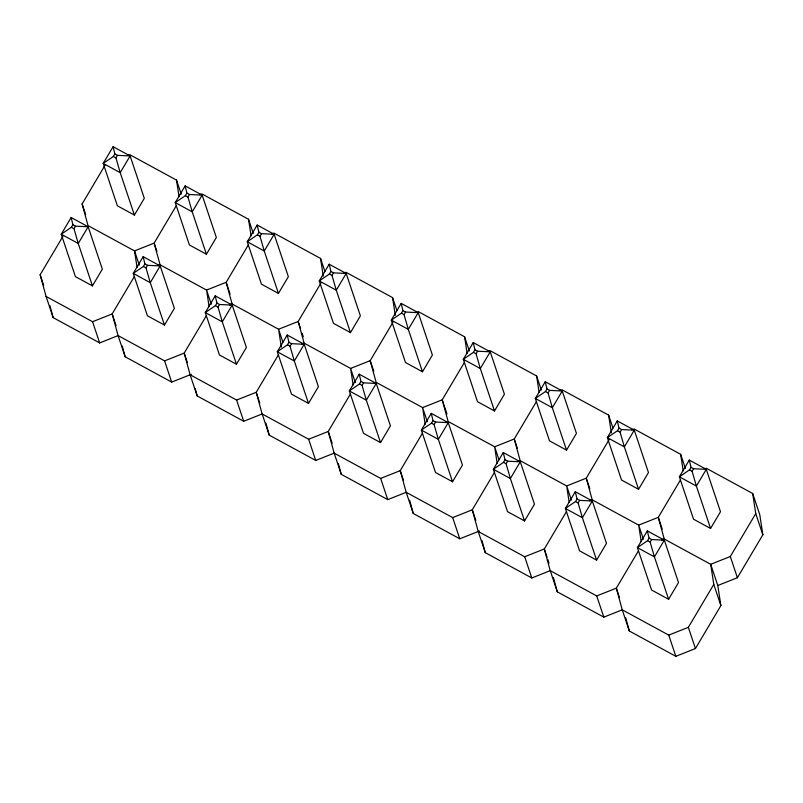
<?xml version="1.0" encoding="UTF-8"?>
<svg xmlns="http://www.w3.org/2000/svg" width="803" height="803" viewBox="0 0 803 803"><rect width="100%" height="100%" fill="white"/><g stroke="black" fill="none" stroke-linecap="round" stroke-linejoin="round"><path stroke-width="1.2" d="M71.146 217.503L61.229 234.225L75.422 276.634L92.435 285.878L102.342 269.156L88.159 226.757L71.146 217.503L72.892 224.74L71.377 227.309L61.229 234.225L78.242 243.48L92.435 285.878M113.113 146.688L103.196 163.41L117.389 205.819L134.402 215.074L144.309 198.341L130.126 155.943L113.113 146.688L114.859 153.925L113.343 156.495L103.196 163.41L120.209 172.665L134.402 215.074M191.285 374.318L171.681 382.098L164.595 360.888L118.091 335.594L99.662 342.921L53.159 317.627L46.062 296.427L40.15 274.777L63.046 236.132M139.26 265.04L134.533 250.907L88.029 225.613L82.117 203.962L105.012 165.318M73.986 228.725L75.502 226.165L88.159 226.757L78.242 243.48L73.986 228.725L71.377 227.309M115.953 157.91L117.469 155.35L130.126 155.943L120.209 172.665L115.953 157.91L113.343 156.495M143.165 256.669L133.258 273.401L147.441 315.8L164.454 325.054L174.371 308.332L160.178 265.923L143.165 256.669L144.911 263.916L143.396 266.486L133.258 273.401L150.271 282.656L164.454 325.054M185.132 185.864L175.225 202.587L189.408 244.985L206.421 254.24L216.338 237.517L202.145 195.109L185.132 185.864L186.878 193.101L185.363 195.671L175.225 202.587L192.238 211.841L206.421 254.24M134.432 276.383L112.169 313.943L92.566 321.712L46.062 296.427M176.399 205.568L154.136 243.128L134.533 250.907L137.072 267.459M146.005 267.901L147.521 265.331L160.178 265.923L150.271 282.656L146.005 267.901L143.396 266.486M187.972 197.086L189.488 194.517L202.145 195.109L192.238 211.841L187.972 197.086L185.363 195.671M215.184 295.845L205.277 312.578L219.46 354.976L236.473 364.231L246.391 347.508L232.197 305.1L215.184 295.845L216.94 303.092L215.415 305.652L205.277 312.578L222.29 321.832L236.473 364.231M257.161 225.031L247.244 241.763L261.427 284.162L278.44 293.416L288.357 276.694L274.164 234.285L257.161 225.031L258.907 232.278L257.382 234.837L247.244 241.763L264.257 251.018L278.44 293.416M206.461 315.549L184.198 353.119L164.595 360.888M248.428 244.744L226.165 282.305L206.562 290.074L160.058 264.779L157.689 265.442M218.025 307.077L219.55 304.508L232.197 305.1L222.29 321.832L218.025 307.077L215.415 305.652M259.991 236.263L261.517 233.693L274.164 234.285L264.257 251.018L259.991 236.263L257.382 234.837M287.213 335.022L277.296 351.754L291.489 394.153L308.503 403.407L318.41 386.675L304.227 344.276L287.213 335.022L288.96 342.269L287.444 344.828L277.296 351.754L294.31 361.009L308.503 403.407M329.18 264.207L319.263 280.94L333.456 323.338L350.469 332.593L360.376 315.87L346.193 273.462L329.18 264.207L330.926 271.454L329.411 274.014L319.263 280.94L336.276 290.194L350.469 332.593M278.48 354.725L256.217 392.296L236.614 400.065L190.11 374.77L184.198 353.119L187.35 362.544M321.08 282.837L298.184 321.481L278.581 329.25L232.077 303.956L229.718 304.618M290.044 346.254L291.569 343.684L304.227 344.276L294.31 361.009L290.044 346.254L287.444 344.828M332.01 275.439L333.536 272.869L346.193 273.462L336.276 290.194L332.01 275.439L329.411 274.014M359.232 374.198L349.315 390.92L363.508 433.329L380.522 442.583L390.429 425.851L376.246 383.453L359.232 374.198L360.979 381.435L359.463 384.005L349.315 390.92L366.329 400.175L380.522 442.583M401.199 303.383L391.282 320.116L405.475 362.514L422.488 371.769L432.395 355.036L418.212 312.638L401.199 303.383L402.945 310.631L401.43 313.19L391.282 320.116L408.295 329.36L422.488 371.769M350.499 393.902L328.236 431.472L308.633 439.241L262.129 413.946L256.217 392.296L259.76 402.895M393.099 322.013L370.203 360.657L350.6 368.426L304.096 343.132L298.184 321.481L300.543 328.547M362.073 385.42L363.588 382.86L376.246 383.453L366.329 400.175L362.073 385.42L359.463 384.005M404.039 314.605L405.555 312.046L418.212 312.638L408.295 329.36L404.039 314.605L401.43 313.19M431.251 413.374L421.344 430.097L435.527 472.505L452.541 481.76L462.458 465.027L448.265 422.629L431.251 413.374L432.998 420.611L431.482 423.181L421.344 430.097L438.358 439.351L452.541 481.76M473.218 342.56L463.311 359.282L477.494 401.691L494.507 410.945L504.425 394.213L490.231 351.814L473.218 342.56L474.964 349.797L473.449 352.366L463.311 359.282L480.324 368.537L494.507 410.945M422.519 433.078L400.255 470.648L380.652 478.417L334.148 453.123L328.236 431.472L332.181 443.246M464.485 362.263L442.222 399.834L422.619 407.603L376.115 382.308L370.203 360.657L373.746 371.257M434.092 424.596L435.607 422.037L448.265 422.629L438.358 439.351L434.092 424.596L431.482 423.181M476.059 353.782L477.574 351.222L490.231 351.814L480.324 368.537L476.059 353.782L473.449 352.366M503.28 452.551L493.363 469.273L507.546 511.672L524.56 520.926L534.477 504.204L520.284 461.795L503.28 452.551L505.027 459.788L503.501 462.357L493.363 469.273L510.377 478.528L524.56 520.926M545.247 381.736L535.33 398.459L549.513 440.867L566.527 450.122L576.444 433.389L562.251 390.991L545.247 381.736L546.994 388.973L545.468 391.543L535.33 398.459L552.344 407.713L566.527 450.122M494.548 472.254L472.284 509.815L452.681 517.594L406.177 492.299L400.255 470.648L403.407 480.064M536.514 401.44L514.251 439.01L494.648 446.779L448.144 421.485L445.775 422.137M506.111 463.773L507.637 461.203L520.284 461.795L510.377 478.528L506.111 463.773L503.501 462.357M548.078 392.958L549.603 390.399L562.251 390.991L552.344 407.713L548.078 392.958L545.468 391.543M575.299 491.717L565.382 508.45L579.575 550.848L596.589 560.103L606.496 543.38L592.313 500.972L575.299 491.717L577.046 498.964L575.53 501.524L565.382 508.45L582.396 517.704L596.589 560.103M617.266 420.902L607.349 437.635L621.542 480.033L638.556 489.288L648.463 472.565L634.28 430.157L617.266 420.902L619.013 428.15L617.497 430.719L607.349 437.635L624.363 446.89L638.556 489.288M566.567 511.431L544.304 548.991L524.7 556.76L478.197 531.466L472.284 509.815L475.828 520.424M609.166 439.542L586.27 478.176L566.667 485.956L520.163 460.661L517.805 461.313M578.13 502.949L579.656 500.379L592.313 500.972L582.396 517.704L578.13 502.949L575.53 501.524M620.097 432.134L621.622 429.565L634.28 430.157L624.363 446.89L620.097 432.134L617.497 430.719M647.318 530.893L637.401 547.626L651.594 590.024L668.608 599.279L678.515 582.556L664.332 540.148L647.318 530.893L649.065 538.14L647.549 540.7L637.401 547.626L654.415 556.88L668.608 599.279M689.285 460.079L679.368 476.811L693.561 519.21L710.575 528.464L720.482 511.742L706.299 469.333L689.285 460.079L691.032 467.326L689.516 469.885L679.368 476.811L696.382 486.066L710.575 528.464M638.586 550.597L616.323 588.167L596.719 595.936L550.216 570.642L544.304 548.991L547.064 557.242M680.553 479.792L658.289 517.353L638.686 525.122L592.182 499.827L589.824 500.49M650.159 542.125L651.675 539.556L664.332 540.148L654.415 556.88L650.159 542.125L647.549 540.7M692.126 471.311L693.641 468.741L706.299 469.333L696.382 486.066L692.126 471.311L689.516 469.885M619.474 597.593L616.323 588.167L622.235 609.818L668.738 635.113L688.342 627.344L713.787 584.413L710.705 564.298L664.201 539.004L661.843 539.666M622.235 609.818L629.331 631.017L675.835 656.312L695.438 648.543L720.883 605.613L717.802 585.497L710.705 564.298L730.308 556.529L755.753 513.599L752.672 493.484L706.168 468.189M717.802 585.497L737.405 577.728L762.85 534.798L759.768 514.693L752.672 493.484M229.799 304.879L232.097 303.966L226.165 282.305L230.1 294.089M301.818 344.055L304.126 343.142M190.11 374.77L197.207 395.969L243.71 421.264L262.159 413.957L269.226 435.146L315.73 460.44L334.178 453.133L341.245 474.322L387.749 499.617L406.198 492.299L413.264 513.498L459.768 538.793L479.371 531.024M589.904 500.751L592.212 499.837L586.27 478.176L589.814 488.786M478.197 531.466L485.293 552.675L531.797 577.969L550.246 570.652L557.312 591.851L603.816 617.136L622.265 609.828M661.923 539.927L664.232 539.014L658.289 517.353L662.234 529.137M127.637 155.451L129.996 154.798L176.499 180.093L181.227 194.226M199.656 194.627L202.025 193.975L248.528 219.269L253.256 233.402M271.685 233.803L274.044 233.141L320.548 258.436L324.884 271.394M343.704 272.98L346.063 272.317L392.567 297.612L396.903 310.57M487.742 351.323L490.111 350.67L536.615 375.965L541.342 390.097M559.771 390.499L562.13 389.846L608.634 415.141L612.97 428.089M631.79 429.675L634.149 429.023L680.653 454.307L685.381 468.45M418.082 311.494L464.586 336.788L469.313 350.921M114.859 153.925L117.469 155.35M186.878 193.101L189.488 194.517M258.907 232.278L261.517 233.693M330.926 271.454L333.536 272.869M402.945 310.631L405.555 312.046M474.964 349.797L477.574 351.222M546.994 388.973L549.603 390.399M619.013 428.15L621.622 429.565M691.032 467.326L693.641 468.741M72.892 224.74L75.502 226.165M144.911 263.916L147.521 265.331M216.94 303.092L219.55 304.508M288.96 342.269L291.569 343.684M360.979 381.435L363.588 382.86M432.998 420.611L435.607 422.037M505.027 459.788L507.637 461.203M577.046 498.964L579.656 500.379M649.065 538.14L651.675 539.556M116.114 325.727L112.169 313.943L118.091 335.594L125.178 356.803L171.681 382.098M755.753 513.599L762.85 534.798M730.308 556.529L737.405 577.728M713.787 584.413L720.883 605.613M688.342 627.344L695.438 648.543M643.414 539.255L638.686 525.122L641.226 541.684M668.738 635.113L675.835 656.312M571.395 500.088L566.667 485.956L569.207 502.507M596.719 595.936L603.816 617.136M517.403 448.425L514.251 439.01L520.163 460.661M547.847 559.591L549.031 563.124M498.974 459.738L494.648 446.779L497.177 463.341M524.7 556.76L531.797 577.969M446.95 413.967L442.222 399.834L448.144 421.485M427.347 421.736L422.619 407.603L425.158 424.165M452.681 517.594L459.768 538.793M355.327 382.559L350.6 368.426L353.139 384.988M380.652 478.417L387.749 499.617M302.119 333.265L303.303 336.798M282.917 342.208L278.581 329.25L281.301 346.996M308.633 439.241L315.73 460.44M211.289 304.217L206.562 290.074L209.091 306.636M236.614 400.065L243.71 421.264M156.896 251.379L154.136 243.128L160.058 264.779M82.117 203.962L85.66 214.562M92.566 321.712L99.662 342.921M40.15 274.777L43.693 285.376M625.718 617.788L629.331 631.017M553.367 577.407L557.312 591.851M482.001 540.64L485.293 552.675M409.65 500.269L413.264 513.498M338.284 463.502L341.245 474.322M265.934 423.121L269.226 435.146M195.229 388.752L197.207 395.969M122.227 345.973L125.178 356.803M49.876 305.592L53.159 317.627M680.653 454.307L683.192 470.869M608.634 415.141L611.354 432.877M536.615 375.965L539.144 392.526M464.586 336.788L467.125 353.35M392.567 297.612L395.287 315.358M320.548 258.436L323.268 276.182M248.528 219.269L251.058 235.821M176.499 180.093L179.039 196.655"/></g></svg>
